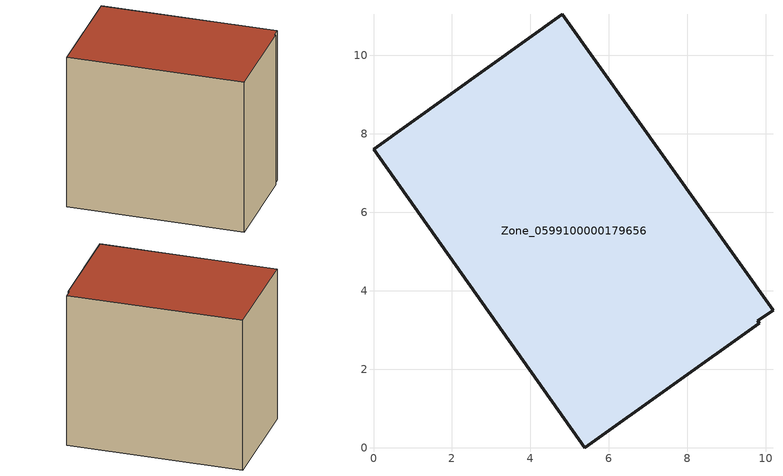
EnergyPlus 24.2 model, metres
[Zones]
Zone_0599100000179656
 floor ground (C_G): 5.39,0 0,7.61 4.82,11.04 10.18,3.5 9.8,3.23 9.83,3.17 z0
 wall outside (C_F): 0,7.61 5.39,0 9.83,3.17 9.8,3.23 10.18,3.5 4.82,11.04 0,7.61 z0:8.43
 roof outside (C_R): 10.18,3.5 4.82,11.04 0,7.61 5.39,0 9.83,3.17 9.8,3.23 z8.43
[BUILDING]
Pand.0599100000179656: North Axis=0; Terrain=City; Loads Convergence Tolerance Value=0.04; Temperature Convergence Tolerance Value=0.4; Solar Distribution=FullExterior; Maximum Number of Warmup Days=25; Minimum Number of Warmup Days=1
[Site:Location]
Rotterdam.The.Hague.AP_ZH_NLD Design_Conditions: Latitude=51.96; Longitude=4.45; Time Zone=1; Elevation=-4.5
[SITE:GROUNDTEMPERATURE:BUILDINGSURFACE]
18, 18, 18, 18, 18, 18, 18, 18, 18, 18, 18, 18
[MATERIAL] Thermal Absorptance=0.9; Solar Absorptance=0.7; Visible Absorptance=0.7
Name | Roughness | Thickness | Conductivity | Density | Specific Heat
G.TC.1975-1991 | MediumSmooth | 0.15 | 0.288461 | 540 | 1210
F.TC.1975-1991 | Rough | 0.3 | 0.230769 | 1920 | 840
R.TC.1975-1991 | MediumRough | 0.2 | 0.153846 | 1500 | 1000
[CONSTRUCTION]
C_G: G.TC.1975-1991
C_F: F.TC.1975-1991
C_R: R.TC.1975-1991
[ZONE]
Zone_0599100000179656: Type=1; Multiplier=1; Ceiling Height=Autocalculate; Volume=Autocalculate; Floor Area=autocalculate; Part of Total Floor Area=Yes
[ZONEINFILTRATION:DESIGNFLOWRATE]
Infil_Zone_0599100000179656: Zone or ZoneList or Space or SpaceList=Zone_0599100000179656; Schedule=AlwaysOn; Design Flow Rate Calculation Method=Flow/Area; Flow Rate per Floor Area=0.003; Constant Term Coefficient=1; Temperature Term Coefficient=0; Velocity Term Coefficient=0; Velocity Squared Term Coefficient=0
[HVACTEMPLATE:ZONE:IDEALLOADSAIRSYSTEM]
Zone_0599100000179656: Maximum Heating Supply Air Temperature=50; Minimum Cooling Supply Air Temperature=13; Maximum Heating Supply Air Humidity Ratio=0.0156; Minimum Cooling Supply Air Humidity Ratio=0.0077; Heating Limit=NoLimit; Cooling Limit=NoLimit; Dehumidification Control Type=ConstantSensibleHeatRatio; Cooling Sensible Heat Ratio=0.7; Dehumidification Setpoint=60; Humidification Control Type=None; Humidification Setpoint=30; Outdoor Air Method=None; Outdoor Air Flow Rate per Person=0.00944; Outdoor Air Flow Rate per Zone Floor Area=0; Outdoor Air Flow Rate per Zone=0; Demand Controlled Ventilation Type=None; Outdoor Air Economizer Type=NoEconomizer; Heat Recovery Type=None; Sensible Heat Recovery Effectiveness=0.7; Latent Heat Recovery Effectiveness=0.65
[ZONECONTROL:THERMOSTAT]
ThermostatControl_Zone_0599100000179656: Zone or ZoneList=Zone_0599100000179656; Control Type Schedule=DualSetpointControlType; Control 1=Thermostat_Zone_0599100000179656; Temperature Difference Between Cutout And Setpoint=0
[THERMOSTATSETPOINT:DUALSETPOINT]
Thermostat_Zone_0599100000179656: Heating Setpoint Temperature Schedule=HeatingSetpoint_Zone_0599100000179656; Cooling Setpoint Temperature Schedule=CoolingSetpoint_Zone_0599100000179656
[SCHEDULE:COMPACT]
HeatingSetpoint_Zone_0599100000179656: Through: 12/31, For: AllDays, Until: 24:00, 21
CoolingSetpoint_Zone_0599100000179656: Through: 12/31, For: AllDays, Until: 24:00, 24
DualSetpointControlType: Through: 12/31, For: AllDays, Until: 24:00, 4
AlwaysOn: Through: 12/31, For: AllDays, Until: 24:00, 1
